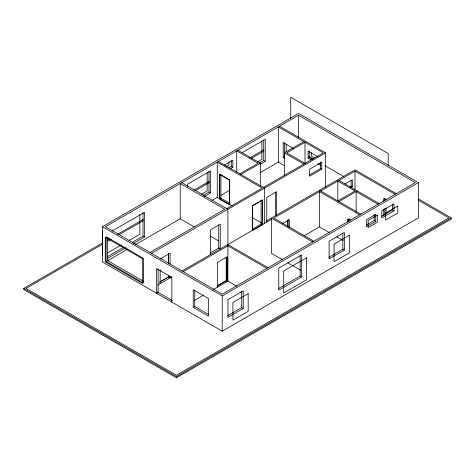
<?xml version="1.0" encoding="UTF-8"?>
<svg xmlns="http://www.w3.org/2000/svg" width="475" height="475" viewBox="0 0 475 475"><rect width="100%" height="100%" fill="white"/><g stroke="black" fill="none" stroke-linecap="round" stroke-linejoin="round"><path stroke-width="0.71" d="M102.38 226.712L298.573 113.442L418.422 182.638L418.422 217.894L222.235 331.164L102.38 261.968L102.38 226.712L222.235 295.907L418.422 182.638M298.573 115.205L105.432 226.712L222.235 294.144L415.37 182.638L298.573 115.205L298.573 137.239M242.345 152.511L265.246 139.288L265.246 161.328L260.158 164.267M224.307 165.134L232.857 160.194L232.857 167.248L230.411 168.655M112.219 230.981L144.554 212.313L144.554 236.995L133.143 243.586M226.486 166.387L228.926 164.979L228.926 162.159M228.885 167.776L231.331 166.363L232.857 167.248M418.534 199.007L451.25 217.894L451.25 219.07L176.427 377.738L23.75 289.59L23.75 288.414L102.731 242.814M107.867 239.851L109.79 238.741M117.497 234.288L143.183 219.462M193.907 190.172L209.321 181.278M249.773 157.92L263.898 149.768M102.992 243.99L26.042 288.414L176.427 375.238L448.958 217.894L418.113 200.088M107.481 241.395L111.328 239.174M119.023 234.733L143.391 220.661M195.332 190.677L209.439 182.531M251.121 158.466L263.946 151.062M201.43 194.263L207.153 190.956L207.153 172.591M257.408 161.945L261.862 159.374L261.862 141.01M239.792 173.82L258.109 163.246L236.734 150.902L236.734 172.205M203.288 195.338L209.012 192.031L210.538 192.909L210.538 170.875L187.637 184.098L187.637 186.301M259.267 163.014L263.72 160.443L265.246 161.328M240.938 174.479L260.401 163.246L260.401 186.016M204.179 196.585L210.538 192.909M107.51 252.949L121.457 244.892M129.069 240.504L139.846 234.282L139.846 214.676M284.382 175.619L284.382 152.849L303.852 141.609M107.522 256.613L124.005 247.095M132.246 242.339L143.028 236.117L144.554 236.995M107.783 258.228L126.166 247.612M293.182 148.319L283.207 142.559L283.207 157.373L284.353 156.708L284.353 142.643M106.067 261.458L143.474 283.053L143.474 258.37L106.067 236.776L106.067 261.458L107.593 260.573L143.735 281.438M107.356 260.858L127.894 249.001M135.589 244.56L180.506 218.625M211.945 200.474L217.722 197.137M220.928 195.29L229.912 190.101M260.074 172.692L278.683 161.945M317.276 156.412L308.115 151.127L308.115 158.175L309.261 157.516L312.312 159.279M150.029 252.457L224.841 209.261L180.245 183.516L180.245 218.779L194.263 226.866M226.747 208.602L262.248 188.106L217.271 162.141L217.271 197.398L232.245 206.049M263.393 187.447L323.321 152.849L278.344 126.884L278.344 162.141L284.768 165.852M151.555 253.335L325.607 152.849L325.607 187.376M160.182 258.934L170.103 253.205L170.103 264.094M309.652 174.842L320.649 168.494L321.789 169.159L321.789 162.106L309.575 169.159L309.575 176.207L321.789 169.159M159.772 281.948L168.459 276.937L168.459 275.482M159.618 282.18L169.213 276.64M210.134 253.015L219.088 247.849M252.106 229.223L261.612 223.737M266.582 220.869L354.997 169.818L396.287 193.652M157.718 285.042L172.021 276.783M182.091 270.964L271.534 219.325M359.646 214.807L319.503 191.633L273.701 218.078L313.844 241.252M320.649 190.974L354.997 171.143L395.141 194.317M183.237 271.629L227.899 245.842L266.897 268.357M344.998 183.967L352.325 179.734L352.325 186.788L350.497 187.845M282.512 223.565L289.334 219.628L289.334 227.614M349.962 186.829L351.179 186.123L352.325 186.788M338.972 201.548L357.295 190.974M217.562 285.695L226.248 280.683L226.248 257.456M217.081 286.027L226.623 280.517M304.101 235.784L319.503 226.89L329.721 232.792M194.661 300.289L203.656 295.1M213.067 289.667L227.899 281.105L236.847 286.271M193.224 307.367L208.489 316.178L208.489 298.549L193.224 289.738L193.224 307.367L194.75 306.482L208.745 314.563M366.261 225.091L374.199 220.507L375.731 221.392L375.731 214.338L366.569 219.628L366.569 226.676L375.731 221.392M381.478 216.309L392.469 209.962L393.995 210.841L393.995 203.793L381.781 210.841L381.781 217.894L393.995 210.841M227.703 315.667L241.698 307.586L243.224 308.465L243.224 290.837L227.958 299.654L227.958 317.282L243.224 308.465M328.854 257.266L342.855 249.185L344.381 250.07L344.381 232.435L329.11 241.252L329.11 258.881L344.381 250.07M278.516 288.533L300.141 276.046L301.673 276.931L301.673 254.891L278.766 268.114L278.766 290.154L301.673 276.931M23.75 288.414L176.427 376.562L451.25 217.894M279.484 126.219L325.607 152.849M314.557 157.985L311.499 156.222L311.499 152.695M386.217 199.737L383.735 198.307L383.735 201.21M308.839 156.388L313.334 158.982M324.882 165.65L343.496 176.397M319.034 163.157L320.257 163.863M308.115 158.175L311.173 159.938M317.888 163.816L320.328 165.229L320.328 162.408M338.972 180.393L379.115 203.567M377.969 204.232L356.149 191.633L356.149 212.2M304.997 163.43L286.674 152.849L304.997 142.268L304.997 163.572M284.382 152.849L303.852 164.089M283.207 157.373L284.454 158.092M319.503 190.309L360.792 214.148M237.88 150.243L260.401 163.246M350.722 220.234L348.24 218.797L348.24 221.706M350.022 220.632L347.546 219.201L347.546 222.104M218.417 161.482L264.539 188.106L264.539 223.369M336.71 236.823L343.128 240.534M312.698 241.912L271.409 218.078L271.409 253.335L282.209 259.57M220.335 197.849L229.947 203.395M251.964 217.431L261.606 223.001M181.771 182.638L227.893 209.261L227.899 281.105M287.927 262.871L300.627 270.204M227.899 244.518L268.037 267.698M210.188 236.063L218.47 240.843M157.415 291.983L172.176 300.503M392.469 204.321L392.469 209.962M388.223 165.371L388.223 153.544L290.742 97.262L290.742 118.708M386.021 207.878L386.021 213.685M384.881 198.372L384.881 200.551M384.881 208.537L384.881 215.068M383.735 209.196L383.735 215.727M374.199 214.866L374.199 220.507M354.997 171.143L354.997 189.507M351.179 180.482L351.179 186.123M349.386 218.862L349.386 221.041M342.855 233.023L342.855 249.185M320.649 162.147L320.649 168.494M319.503 191.633L319.503 226.89M309.261 151.169L309.261 157.516M300.141 255.479L300.141 276.046M288.194 219.693L288.194 226.949M287.387 219.955L287.387 226.486M286.158 143.824L286.158 151.964M276.693 215.626L276.693 191.668L266.772 197.398L266.772 222.08M275.548 192.458L275.548 215.686M263.72 139.876L263.72 160.443M261.108 200.07L261.108 224.022L262.253 224.687L262.253 200.005L252.332 205.734L252.332 230.417M241.698 291.424L241.698 307.586M231.331 160.722L231.331 166.363M229.692 204.571L229.692 179.888L219.771 174.159L219.771 198.841L220.911 198.182L220.911 174.224M226.29 257.48L226.29 280.707L227.436 281.372L227.436 256.69L217.514 262.42L217.514 287.102M222.235 295.907L222.235 331.164M218.732 224.817L218.732 248.051L220.257 248.93L220.257 224.248L210.336 229.977L210.336 254.659M209.012 171.463L209.012 192.031M194.75 290.326L194.75 306.482M176.427 376.562L176.427 377.738M171.849 302.076L171.849 277.394L156.578 268.583L156.578 293.265L158.11 292.38L158.11 269.153M170.103 276.438L170.103 277.887L168.578 277.008L168.578 275.553M168.578 253.775L168.578 263.215M168.459 253.703L168.459 263.144M160.182 269.824L160.182 283.617M143.028 212.883L143.028 236.117M107.593 237.346L107.593 260.573M102.44 231.194L102.44 255.877M262.449 200.118L252.522 205.847L252.522 230.529L262.449 224.8L262.449 200.118M355.003 190.974L337.826 200.889L337.826 181.052L355.003 190.974M377.293 215.24L368.131 220.531L368.131 227.578L377.293 222.294L377.293 215.24M306.613 257.747L283.712 270.97L283.712 293.004L306.613 279.781L306.613 257.747M397.789 205.984L385.575 213.037L385.575 220.085L397.789 213.037L397.789 205.984M248.17 293.692L232.904 302.51L232.904 320.138L248.17 311.321L248.17 293.692M349.327 235.291L334.056 244.108L334.056 261.737L349.327 252.92L349.327 235.291M229.395 180.061L219.474 174.331L219.474 199.013L229.395 204.743L229.395 180.061M142.684 258.827L105.278 237.227L105.278 261.909L142.684 283.51L142.684 258.827"/></g></svg>
